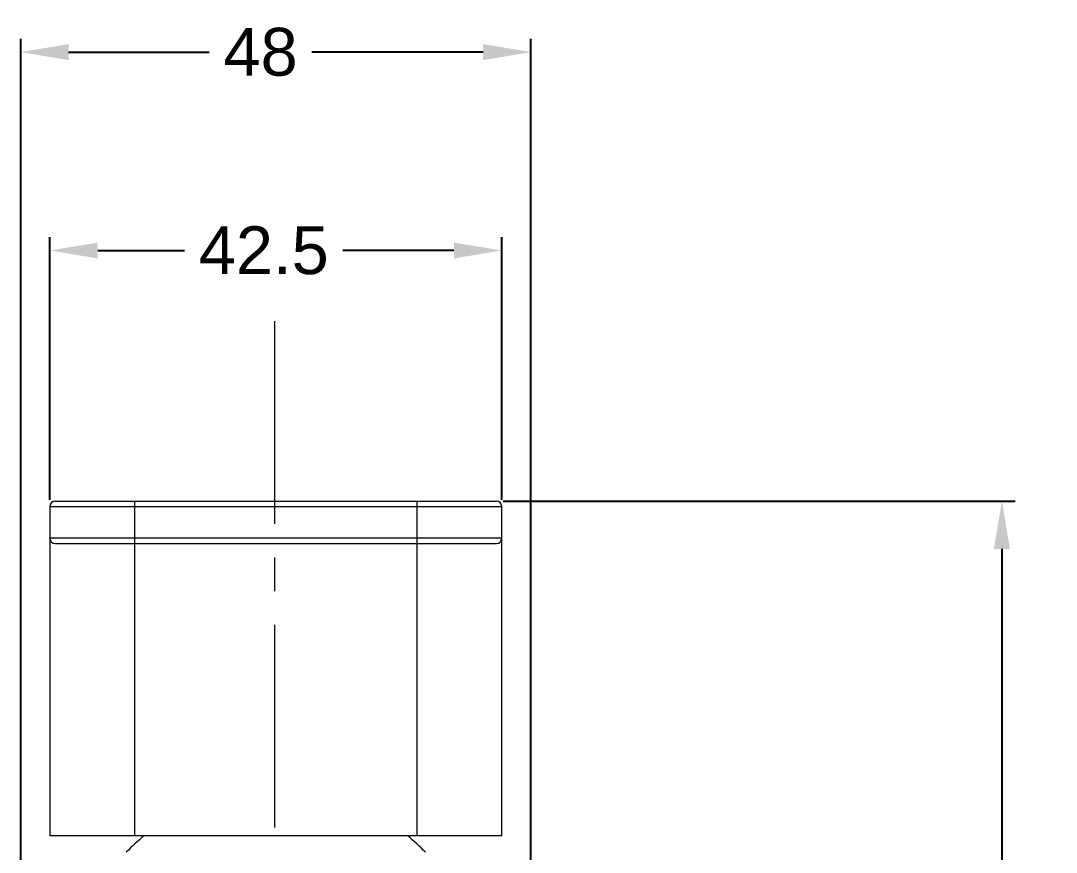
# Model space of a CAD drawing. Header units: millimetres. Extents: x 8809 to 9650, y -1874 to -1279.
# Drawn here: x 9030.6 to 9128, y -1468.3 to -1390 of the extents above; entities that cross this region are included whole.
import ezdxf

# ---------------------------------------------------------------- set-up
doc = ezdxf.new("R2010")
doc.units = ezdxf.units.MM
doc.linetypes.add('CENTER2', pattern=[28.575, 19.05, -3.175, 3.175, -3.175])
doc.layers.add('CENTER', color=1, linetype='CENTER2', lineweight=15)
doc.layers.add('DIM', color=3, linetype='Continuous', lineweight=9)
doc.styles.get("Standard").update_dxf_attribs({"font": 'arial.ttf'})
doc.dimstyles.new('사본 ISO-25', dxfattribs={"dimtxt": 4, "dimasz": 4, "dimexe": 1.25, "dimexo": 0.625, "dimgap": 1.5, "dimtad": 1, "dimtih": 1, "dimtoh": 1, "dimdec": 1, "dimzin": 9, "dimdsep": 46, "dimtxsty": 'Standard', "dimcen": 2.5, "dimclrd": 3, "dimclre": 3, "dimclrt": 4, "dimadec": 0, "dimazin": 0, "dimtfac": 1, "dimtdec": 1, "dimtmove": 0, "dimatfit": 3, "dimfxl": 1, "dimarcsym": 0})

# ---------------------------------------------------------------- blocks, each defined once
blk = doc.blocks.new('*D36')
at = {"layer": 'Defpoints', "color": 0, "transparency": 16777216}
for p in [(9078.627, -1392.961), (9030.627, -1470.056), (9078.627, -1470.056)]:
    blk.add_point(p, dxfattribs=at)
at = {"layer": 'DIM', "color": 3, "lineweight": -2, "transparency": 16777216}
for p, q in [((9030.627, -1469.431), (9030.627, -1391.711)), ((9078.627, -1469.431), (9078.627, -1391.711)), ((9035.127, -1392.961), (9048.371, -1392.961)), ((9074.127, -1392.961), (9058.007, -1392.961))]:
    blk.add_line(p, q, dxfattribs=at)
at = {"layer": 'DIM', "color": 3, "transparency": 16777216}
for points in [[(9035.127, -1392.211), (9035.127, -1393.711), (9030.627, -1392.961)], [(9074.127, -1392.211), (9074.127, -1393.711), (9078.627, -1392.961)]]:
    blk.add_solid(points, dxfattribs=at)
at = {"layer": 'DIM', "color": 4, "transparency": 16777216, "insert": (9053.189, -1392.961), "char_height": 4.5, "attachment_point": 5}
blk.add_mtext('48', dxfattribs=at)
blk = doc.blocks.new('*D46')
at = {"layer": 'Defpoints', "color": 0, "transparency": 16777216}
for p in [(9075.877, -1411.631), (9033.377, -1435.706), (9075.877, -1435.706)]:
    blk.add_point(p, dxfattribs=at)
at = {"layer": 'DIM', "color": 3, "lineweight": -2, "transparency": 16777216}
for p, q in [((9033.377, -1435.081), (9033.377, -1410.381)), ((9075.877, -1435.081), (9075.877, -1410.381)), ((9037.877, -1411.631), (9046.039, -1411.631)), ((9071.377, -1411.631), (9060.942, -1411.631))]:
    blk.add_line(p, q, dxfattribs=at)
at = {"layer": 'DIM', "color": 3, "transparency": 16777216}
for points in [[(9037.877, -1410.881), (9037.877, -1412.381), (9033.377, -1411.631)], [(9071.377, -1410.881), (9071.377, -1412.381), (9075.877, -1411.631)]]:
    blk.add_solid(points, dxfattribs=at)
at = {"layer": 'DIM', "color": 4, "transparency": 16777216, "insert": (9053.49, -1411.631), "char_height": 4.5, "attachment_point": 5}
blk.add_mtext('42.5', dxfattribs=at)
blk = doc.blocks.new('*D48')
at = {"layer": 'Defpoints', "color": 0, "transparency": 16777216}
for p in [(9075.377, -1435.206), (9122.937, -1435.206), (9079.627, -1600.056)]:
    blk.add_point(p, dxfattribs=at)
at = {"layer": 'DIM', "color": 3, "lineweight": -2, "transparency": 16777216}
for p, q in [((9076.002, -1435.206), (9124.187, -1435.206)), ((9122.937, -1439.706), (9122.937, -1513.833)), ((9122.937, -1595.556), (9122.937, -1521.428)), ((9080.252, -1600.056), (9124.187, -1600.056))]:
    blk.add_line(p, q, dxfattribs=at)
at = {"layer": 'DIM', "color": 3, "transparency": 16777216}
for points in [[(9122.187, -1439.706), (9123.687, -1439.706), (9122.937, -1435.206)], [(9122.187, -1595.556), (9123.687, -1595.556), (9122.937, -1600.056)]]:
    blk.add_solid(points, dxfattribs=at)
at = {"layer": 'DIM', "color": 4, "transparency": 16777216, "insert": (9122.937, -1517.631), "char_height": 4.5, "attachment_point": 5}
blk.add_mtext('165', dxfattribs=at)

msp = doc.modelspace()

# ---------------------------------------------------------------- linework, layer by layer
at = {"linetype": 'Continuous', "lineweight": 18}
for p, q in [((9033.377, -1435.706), (9033.377, -1466.706)), ((9033.377, -1435.706), (9075.877, -1435.706)), ((9033.877, -1435.206), (9075.377, -1435.206)), ((9041.377, -1466.706), (9041.377, -1435.206)), ((9067.877, -1435.206), (9067.877, -1466.706)), ((9075.877, -1466.706), (9075.877, -1435.706)), ((9075.877, -1438.706), (9033.377, -1438.706)), ((9033.877, -1439.206), (9075.377, -1439.206)), ((9075.877, -1466.706), (9033.377, -1466.706))]:
    msp.add_line(p, q, dxfattribs=at)
for centre, radius, start, end in [((9033.877, -1435.706), 0.5, 90, 180), ((9075.377, -1435.706), 0.5, 0, 90), ((9033.877, -1438.706), 0.5, 180, 270), ((9075.377, -1438.706), 0.5, 270, 0), ((9052.759, -1479.66), 16.7, 129.11236, 136.91183), ((9056.496, -1479.66), 16.7, 43.08813, 50.8876)]:
    msp.add_arc(centre, radius, start, end, dxfattribs=at)
at = {"layer": 'CENTER'}
msp.add_line((9054.498, -1418.288), (9054.498, -1697.356), dxfattribs=at)

# ---------------------------------------------------------------- dimensions: what is measured, and where the dimension line sits
at = {"layer": 'DIM', "color": 1}
for base, p1, p2, picture, middle in [((9078.627, -1392.961), (9030.627, -1470.056), (9078.627, -1470.056), '*D36', (9053.189, -1392.961)), ((9075.877, -1411.631), (9033.377, -1435.706), (9075.877, -1435.706), '*D46', (9053.49, -1411.631))]:
    dim = msp.add_linear_dim(base=base, p1=p1, p2=p2, dimstyle='사본 ISO-25', override={"dimtxt": 4.5, "dimasz": 4.5, "dimtad": 0}, dxfattribs=at)
    dim.commit()
    dim.dimension.update_dxf_attribs({"geometry": picture, "text_midpoint": middle, "dimtype": 160})
dim = msp.add_linear_dim(base=(9122.937, -1435.206), p1=(9079.627, -1600.056), p2=(9075.377, -1435.206), angle=90, text='165', dimstyle='사본 ISO-25', override={"dimtxt": 4.5, "dimasz": 4.5, "dimtad": 0}, dxfattribs=at)
dim.commit()
dim.dimension.update_dxf_attribs({"geometry": '*D48', "text_midpoint": (9122.937, -1517.631)})

doc.saveas('drawing.dxf')
